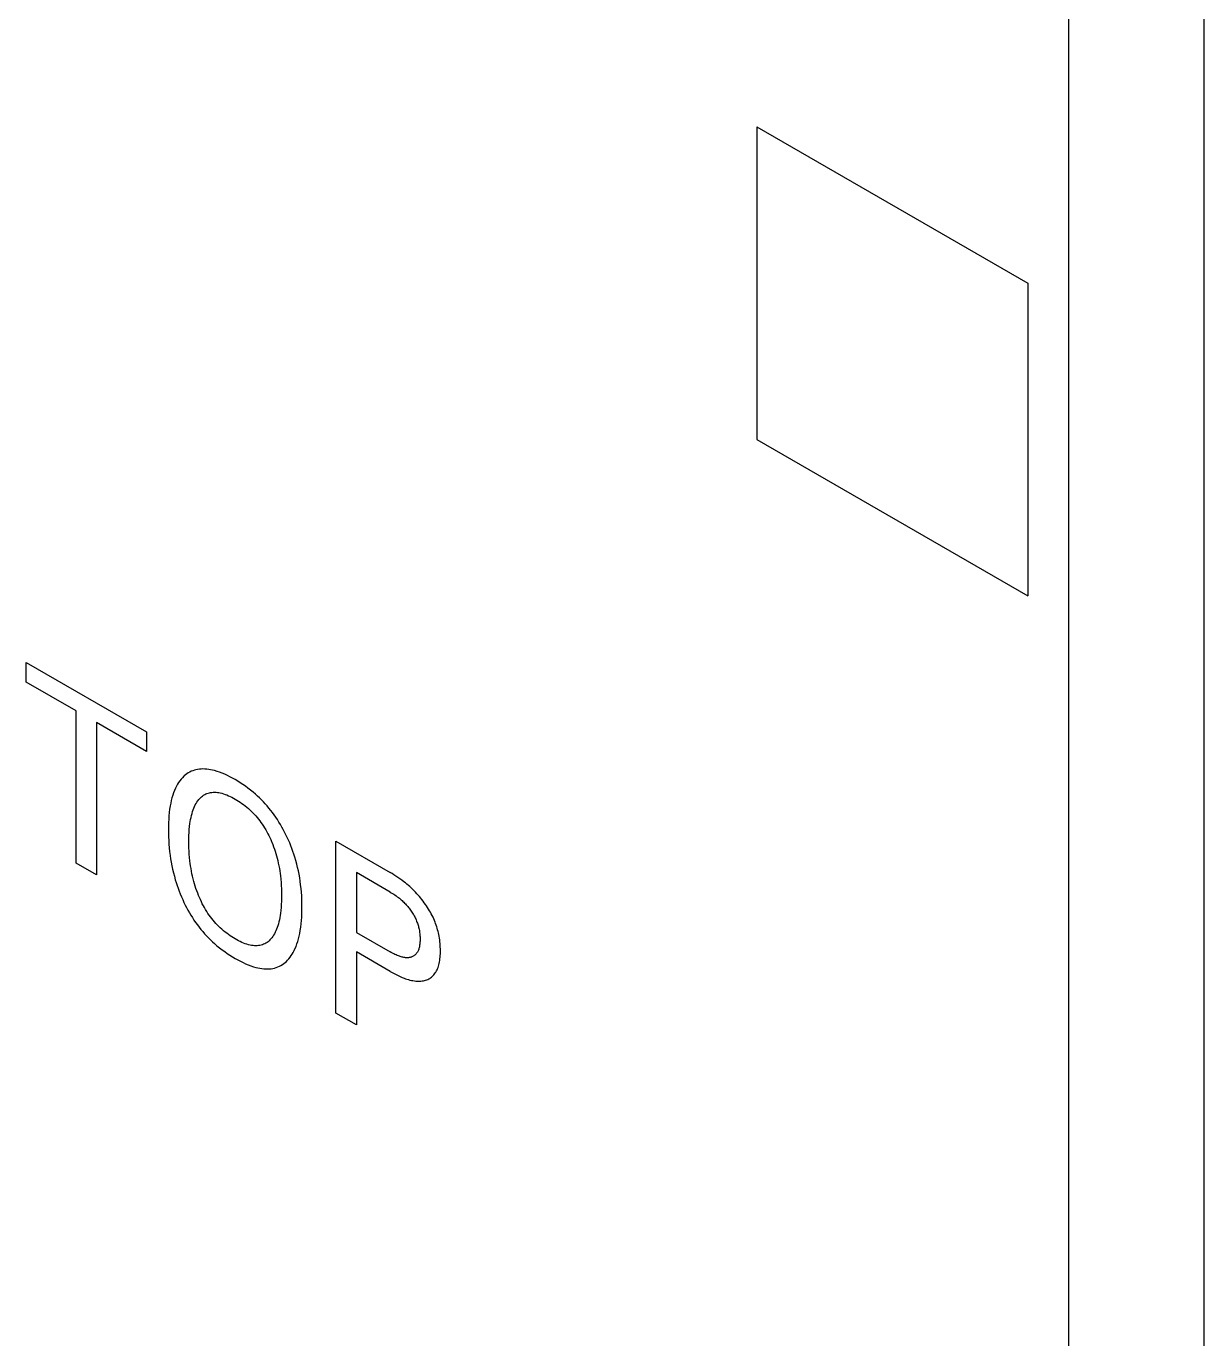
# Model space of a CAD drawing. Extents: x 0 to 420, y 0 to 297.
# Drawn here: x 178.3 to 190.59, y 159.09 to 172.8 of the extents above; entities that cross this region are included whole.
import ezdxf

# ---------------------------------------------------------------- set-up
doc = ezdxf.new("R2010")
doc.units = 0
doc.header["$LTSCALE"] = 23.1
doc.layers.add('40000_ISO', color=7, linetype='CONTINUOUS')

msp = doc.modelspace()

# ---------------------------------------------------------------- linework, layer by layer
at = {"layer": '40000_ISO', "color": 7, "linetype": 'CONTINUOUS'}
for p, q in [((189.18, 173.506), (189.18, 138.397)), ((190.594, 173.506), (190.594, 138.397)), ((185.927, 171.751), (185.927, 168.485)), ((185.927, 171.751), (188.756, 170.118)), ((188.756, 170.118), (188.756, 166.852)), ((185.927, 168.485), (188.756, 166.852)), ((178.295, 165.951), (178.295, 166.155)), ((178.295, 166.155), (179.551, 165.43)), ((178.816, 165.65), (178.295, 165.951)), ((178.816, 164.058), (178.816, 165.65)), ((179.029, 165.527), (179.029, 163.935)), ((179.551, 165.226), (179.029, 165.527)), ((179.551, 165.43), (179.551, 165.226)), ((179.94, 164.966), (179.926, 164.951)), ((179.945, 164.971), (179.94, 164.966)), ((179.959, 164.982), (179.945, 164.971)), ((179.973, 164.992), (179.959, 164.982)), ((179.987, 165.002), (179.973, 164.992)), ((180.002, 165.01), (179.987, 165.002)), ((180.018, 165.018), (180.002, 165.01)), ((180.034, 165.024), (180.018, 165.018)), ((180.051, 165.03), (180.034, 165.024)), ((180.068, 165.035), (180.051, 165.03)), ((180.085, 165.038), (180.068, 165.035)), ((180.104, 165.041), (180.085, 165.038)), ((180.122, 165.042), (180.104, 165.041)), ((180.141, 165.043), (180.122, 165.042)), ((180.161, 165.042), (180.141, 165.043)), ((180.181, 165.041), (180.161, 165.042)), ((180.201, 165.038), (180.181, 165.041)), ((180.221, 165.035), (180.201, 165.038)), ((180.242, 165.03), (180.221, 165.035)), ((180.262, 165.025), (180.242, 165.03)), ((180.289, 165.017), (180.262, 165.025)), ((180.315, 165.008), (180.289, 165.017)), ((180.342, 164.998), (180.315, 165.008)), ((180.369, 164.987), (180.342, 164.998)), ((180.396, 164.974), (180.369, 164.987)), ((180.423, 164.961), (180.396, 164.974)), ((180.45, 164.946), (180.423, 164.961)), ((179.854, 164.843), (179.843, 164.819)), ((179.864, 164.864), (179.854, 164.843)), ((179.875, 164.883), (179.864, 164.864)), ((179.886, 164.902), (179.875, 164.883)), ((179.899, 164.919), (179.886, 164.902)), ((179.912, 164.936), (179.899, 164.919)), ((179.926, 164.951), (179.912, 164.936)), ((180.477, 164.931), (180.45, 164.946)), ((180.504, 164.915), (180.477, 164.931)), ((180.531, 164.898), (180.504, 164.915)), ((180.558, 164.881), (180.531, 164.898)), ((180.584, 164.862), (180.558, 164.881)), ((180.611, 164.843), (180.584, 164.862)), ((180.638, 164.822), (180.611, 164.843)), ((180.664, 164.801), (180.638, 164.822)), ((179.804, 164.685), (179.798, 164.656)), ((179.81, 164.714), (179.804, 164.685)), ((179.817, 164.741), (179.81, 164.714)), ((179.825, 164.768), (179.817, 164.741)), ((179.833, 164.794), (179.825, 164.768)), ((179.843, 164.819), (179.833, 164.794)), ((180.069, 164.681), (180.078, 164.696)), ((180.078, 164.696), (180.088, 164.709)), ((180.088, 164.709), (180.098, 164.722)), ((180.098, 164.722), (180.107, 164.733)), ((180.107, 164.733), (180.116, 164.742)), ((180.116, 164.742), (180.126, 164.751)), ((180.126, 164.751), (180.136, 164.76)), ((180.136, 164.76), (180.147, 164.768)), ((180.147, 164.768), (180.159, 164.775)), ((180.159, 164.775), (180.17, 164.781)), ((180.17, 164.781), (180.182, 164.786)), ((180.182, 164.786), (180.195, 164.79)), ((180.195, 164.79), (180.208, 164.794)), ((180.208, 164.794), (180.221, 164.797)), ((180.221, 164.797), (180.235, 164.798)), ((180.235, 164.798), (180.248, 164.799)), ((180.248, 164.799), (180.263, 164.799)), ((180.263, 164.799), (180.277, 164.799)), ((180.277, 164.799), (180.292, 164.797)), ((180.292, 164.797), (180.306, 164.795)), ((180.306, 164.795), (180.322, 164.792)), ((180.322, 164.792), (180.338, 164.788)), ((180.338, 164.788), (180.355, 164.783)), ((180.355, 164.783), (180.372, 164.777)), ((180.372, 164.777), (180.39, 164.771)), ((180.39, 164.771), (180.407, 164.763)), ((180.407, 164.763), (180.424, 164.755)), ((180.424, 164.755), (180.442, 164.747)), ((180.442, 164.747), (180.459, 164.737)), ((180.459, 164.737), (180.477, 164.727)), ((180.477, 164.727), (180.494, 164.717)), ((180.494, 164.717), (180.512, 164.706)), ((180.512, 164.706), (180.53, 164.694)), ((180.53, 164.694), (180.547, 164.682)), ((180.547, 164.682), (180.564, 164.67)), ((180.69, 164.778), (180.664, 164.801)), ((180.711, 164.759), (180.69, 164.778)), ((180.731, 164.74), (180.711, 164.759)), ((180.752, 164.72), (180.731, 164.74)), ((180.772, 164.699), (180.752, 164.72)), ((180.792, 164.678), (180.772, 164.699)), ((179.786, 164.554), (179.783, 164.519)), ((179.789, 164.589), (179.786, 164.554)), ((179.793, 164.623), (179.789, 164.589)), ((179.798, 164.656), (179.793, 164.623)), ((180.016, 164.537), (180.021, 164.558)), ((180.021, 164.558), (180.027, 164.578)), ((180.027, 164.578), (180.033, 164.598)), ((180.033, 164.598), (180.039, 164.617)), ((180.039, 164.617), (180.046, 164.634)), ((180.046, 164.634), (180.053, 164.651)), ((180.053, 164.651), (180.061, 164.666)), ((180.061, 164.666), (180.069, 164.681)), ((180.564, 164.67), (180.582, 164.656)), ((180.582, 164.656), (180.599, 164.642)), ((180.599, 164.642), (180.616, 164.628)), ((180.616, 164.628), (180.633, 164.612)), ((180.633, 164.612), (180.648, 164.598)), ((180.648, 164.598), (180.663, 164.583)), ((180.663, 164.583), (180.678, 164.568)), ((180.678, 164.568), (180.692, 164.552)), ((180.692, 164.552), (180.706, 164.535)), ((180.811, 164.656), (180.792, 164.678)), ((180.83, 164.633), (180.811, 164.656)), ((180.849, 164.61), (180.83, 164.633)), ((180.867, 164.586), (180.849, 164.61)), ((180.884, 164.563), (180.867, 164.586)), ((180.902, 164.538), (180.884, 164.563)), ((179.781, 164.483), (179.78, 164.447)), ((179.78, 164.447), (179.78, 164.41)), ((179.78, 164.41), (179.78, 164.373)), ((179.783, 164.519), (179.781, 164.483)), ((179.996, 164.38), (179.998, 164.411)), ((179.998, 164.411), (180.001, 164.442)), ((180.001, 164.442), (180.005, 164.472)), ((180.005, 164.472), (180.008, 164.494)), ((180.008, 164.494), (180.012, 164.516)), ((180.012, 164.516), (180.016, 164.537)), ((180.706, 164.535), (180.72, 164.518)), ((180.72, 164.518), (180.734, 164.501)), ((180.734, 164.501), (180.747, 164.483)), ((180.747, 164.483), (180.76, 164.465)), ((180.76, 164.465), (180.772, 164.446)), ((180.772, 164.446), (180.784, 164.426)), ((180.784, 164.426), (180.796, 164.406)), ((180.918, 164.513), (180.902, 164.538)), ((180.934, 164.488), (180.918, 164.513)), ((180.95, 164.462), (180.934, 164.488)), ((180.965, 164.436), (180.95, 164.462)), ((180.98, 164.41), (180.965, 164.436)), ((180.994, 164.383), (180.98, 164.41)), ((179.78, 164.373), (179.781, 164.335)), ((179.781, 164.335), (179.783, 164.296)), ((179.783, 164.296), (179.786, 164.258)), ((179.993, 164.317), (179.994, 164.349)), ((179.993, 164.285), (179.993, 164.317)), ((179.993, 164.252), (179.993, 164.285)), ((179.994, 164.349), (179.996, 164.38)), ((180.796, 164.406), (180.807, 164.386)), ((180.807, 164.386), (180.818, 164.366)), ((180.818, 164.366), (180.829, 164.346)), ((180.829, 164.346), (180.839, 164.325)), ((180.839, 164.325), (180.848, 164.305)), ((180.848, 164.305), (180.857, 164.284)), ((180.857, 164.284), (180.86, 164.276)), ((180.86, 164.276), (180.87, 164.253)), ((181.007, 164.356), (180.994, 164.383)), ((181.021, 164.327), (181.007, 164.356)), ((181.034, 164.298), (181.021, 164.327)), ((181.047, 164.269), (181.034, 164.298)), ((181.53, 162.491), (181.53, 164.288)), ((181.53, 164.288), (182.095, 163.961)), ((179.786, 164.258), (179.789, 164.218)), ((179.789, 164.218), (179.793, 164.179)), ((179.793, 164.179), (179.798, 164.139)), ((179.798, 164.139), (179.803, 164.103)), ((179.994, 164.219), (179.993, 164.252)), ((179.995, 164.185), (179.994, 164.219)), ((179.998, 164.151), (179.995, 164.185)), ((180.001, 164.116), (179.998, 164.151)), ((180.87, 164.253), (180.879, 164.229)), ((180.879, 164.229), (180.887, 164.205)), ((180.887, 164.205), (180.895, 164.182)), ((180.895, 164.182), (180.902, 164.158)), ((180.902, 164.158), (180.909, 164.135)), ((180.909, 164.135), (180.915, 164.112)), ((181.059, 164.24), (181.047, 164.269)), ((181.07, 164.21), (181.059, 164.24)), ((181.081, 164.181), (181.07, 164.21)), ((181.091, 164.151), (181.081, 164.181)), ((181.1, 164.122), (181.091, 164.151)), ((179.029, 163.935), (178.816, 164.058)), ((179.803, 164.103), (179.809, 164.068)), ((179.809, 164.068), (179.816, 164.031)), ((179.816, 164.031), (179.824, 163.995)), ((180.004, 164.082), (180.001, 164.116)), ((180.008, 164.055), (180.004, 164.082)), ((180.011, 164.029), (180.008, 164.055)), ((180.016, 164.002), (180.011, 164.029)), ((180.02, 163.975), (180.016, 164.002)), ((180.915, 164.112), (180.922, 164.085)), ((180.922, 164.085), (180.928, 164.058)), ((180.928, 164.058), (180.934, 164.031)), ((180.934, 164.031), (180.939, 164.004)), ((180.939, 164.004), (180.943, 163.978)), ((181.111, 164.085), (181.1, 164.122)), ((181.121, 164.049), (181.111, 164.085)), ((181.13, 164.013), (181.121, 164.049)), ((181.137, 163.977), (181.13, 164.013)), ((179.824, 163.995), (179.832, 163.959)), ((179.832, 163.959), (179.842, 163.922)), ((179.842, 163.922), (179.852, 163.885)), ((179.852, 163.885), (179.861, 163.855)), ((180.026, 163.948), (180.02, 163.975)), ((180.032, 163.921), (180.026, 163.948)), ((180.038, 163.893), (180.032, 163.921)), ((180.045, 163.868), (180.038, 163.893)), ((180.052, 163.844), (180.045, 163.868)), ((180.943, 163.978), (180.947, 163.952)), ((180.947, 163.952), (180.95, 163.926)), ((180.95, 163.926), (180.954, 163.891)), ((180.954, 163.891), (180.957, 163.858)), ((181.144, 163.942), (181.137, 163.977)), ((181.151, 163.906), (181.144, 163.942)), ((181.156, 163.871), (181.151, 163.906)), ((181.161, 163.832), (181.156, 163.871)), ((181.743, 163.961), (181.743, 163.335)), ((182.095, 163.757), (181.743, 163.961)), ((182.116, 163.949), (182.095, 163.961)), ((182.136, 163.936), (182.116, 163.949)), ((182.157, 163.923), (182.136, 163.936)), ((182.178, 163.909), (182.157, 163.923)), ((182.198, 163.895), (182.178, 163.909)), ((182.218, 163.88), (182.198, 163.895)), ((182.239, 163.865), (182.218, 163.88)), ((182.255, 163.852), (182.239, 163.865)), ((179.861, 163.855), (179.871, 163.826)), ((179.871, 163.826), (179.881, 163.796)), ((179.881, 163.796), (179.892, 163.766)), ((179.892, 163.766), (179.903, 163.737)), ((179.903, 163.737), (179.916, 163.707)), ((180.059, 163.819), (180.052, 163.844)), ((180.068, 163.794), (180.059, 163.819)), ((180.076, 163.769), (180.068, 163.794)), ((180.086, 163.744), (180.076, 163.769)), ((180.095, 163.719), (180.086, 163.744)), ((180.957, 163.858), (180.959, 163.824)), ((180.959, 163.824), (180.961, 163.791)), ((180.961, 163.791), (180.962, 163.758)), ((180.962, 163.758), (180.962, 163.725)), ((180.962, 163.725), (180.962, 163.693)), ((181.166, 163.793), (181.161, 163.832)), ((181.169, 163.755), (181.166, 163.793)), ((181.172, 163.717), (181.169, 163.755)), ((182.095, 163.757), (182.108, 163.75)), ((182.108, 163.75), (182.12, 163.742)), ((182.12, 163.742), (182.133, 163.734)), ((182.133, 163.734), (182.145, 163.726)), ((182.145, 163.726), (182.158, 163.717)), ((182.27, 163.84), (182.255, 163.852)), ((182.286, 163.826), (182.27, 163.84)), ((182.301, 163.813), (182.286, 163.826)), ((182.317, 163.799), (182.301, 163.813)), ((182.332, 163.784), (182.317, 163.799)), ((182.347, 163.769), (182.332, 163.784)), ((182.362, 163.754), (182.347, 163.769)), ((182.375, 163.739), (182.362, 163.754)), ((182.389, 163.725), (182.375, 163.739)), ((182.402, 163.709), (182.389, 163.725)), ((179.916, 163.707), (179.929, 163.678)), ((179.929, 163.678), (179.942, 163.648)), ((179.942, 163.648), (179.955, 163.621)), ((179.955, 163.621), (179.969, 163.594)), ((179.969, 163.594), (179.984, 163.567)), ((180.104, 163.698), (180.095, 163.719)), ((180.114, 163.677), (180.104, 163.698)), ((180.124, 163.656), (180.114, 163.677)), ((180.134, 163.635), (180.124, 163.656)), ((180.145, 163.614), (180.134, 163.635)), ((180.156, 163.594), (180.145, 163.614)), ((180.168, 163.574), (180.156, 163.594)), ((180.957, 163.597), (180.954, 163.565)), ((180.959, 163.628), (180.957, 163.597)), ((180.961, 163.66), (180.959, 163.628)), ((180.962, 163.693), (180.961, 163.66)), ((181.173, 163.679), (181.172, 163.717)), ((181.174, 163.642), (181.173, 163.679)), ((181.175, 163.605), (181.174, 163.642)), ((181.174, 163.568), (181.175, 163.605)), ((182.158, 163.717), (182.17, 163.708)), ((182.17, 163.708), (182.182, 163.699)), ((182.182, 163.699), (182.192, 163.692)), ((182.192, 163.692), (182.201, 163.684)), ((182.201, 163.684), (182.21, 163.676)), ((182.21, 163.676), (182.22, 163.668)), ((182.22, 163.668), (182.229, 163.659)), ((182.229, 163.659), (182.238, 163.651)), ((182.238, 163.651), (182.247, 163.642)), ((182.247, 163.642), (182.256, 163.632)), ((182.256, 163.632), (182.264, 163.624)), ((182.264, 163.624), (182.272, 163.615)), ((182.272, 163.615), (182.28, 163.606)), ((182.28, 163.606), (182.288, 163.596)), ((182.288, 163.596), (182.295, 163.587)), ((182.295, 163.587), (182.303, 163.577)), ((182.415, 163.694), (182.402, 163.709)), ((182.428, 163.678), (182.415, 163.694)), ((182.44, 163.662), (182.428, 163.678)), ((182.453, 163.645), (182.44, 163.662)), ((182.465, 163.628), (182.453, 163.645)), ((182.476, 163.612), (182.465, 163.628)), ((182.486, 163.596), (182.476, 163.612)), ((182.497, 163.579), (182.486, 163.596)), ((179.984, 163.567), (179.999, 163.541)), ((179.999, 163.541), (180.014, 163.515)), ((180.014, 163.515), (180.031, 163.489)), ((180.031, 163.489), (180.047, 163.464)), ((180.047, 163.464), (180.064, 163.439)), ((180.18, 163.554), (180.168, 163.574)), ((180.193, 163.534), (180.18, 163.554)), ((180.205, 163.516), (180.193, 163.534)), ((180.219, 163.498), (180.205, 163.516)), ((180.232, 163.48), (180.219, 163.498)), ((180.246, 163.462), (180.232, 163.48)), ((180.26, 163.446), (180.246, 163.462)), ((180.939, 163.468), (180.934, 163.447)), ((180.944, 163.49), (180.939, 163.468)), ((180.947, 163.512), (180.944, 163.49)), ((180.951, 163.535), (180.947, 163.512)), ((180.954, 163.565), (180.951, 163.535)), ((181.166, 163.424), (181.169, 163.459)), ((181.169, 163.459), (181.172, 163.495)), ((181.172, 163.495), (181.173, 163.531)), ((181.173, 163.531), (181.174, 163.568)), ((182.303, 163.577), (182.31, 163.567)), ((182.31, 163.567), (182.317, 163.557)), ((182.317, 163.557), (182.323, 163.547)), ((182.323, 163.547), (182.33, 163.537)), ((182.33, 163.537), (182.336, 163.527)), ((182.336, 163.527), (182.342, 163.517)), ((182.342, 163.517), (182.347, 163.507)), ((182.347, 163.507), (182.353, 163.496)), ((182.353, 163.496), (182.358, 163.486)), ((182.358, 163.486), (182.363, 163.475)), ((182.363, 163.475), (182.368, 163.465)), ((182.368, 163.465), (182.372, 163.454)), ((182.372, 163.454), (182.376, 163.443)), ((182.507, 163.562), (182.497, 163.579)), ((182.517, 163.545), (182.507, 163.562)), ((182.526, 163.528), (182.517, 163.545)), ((182.535, 163.51), (182.526, 163.528)), ((182.544, 163.493), (182.535, 163.51)), ((182.552, 163.475), (182.544, 163.493)), ((182.559, 163.459), (182.552, 163.475)), ((182.565, 163.443), (182.559, 163.459)), ((180.064, 163.439), (180.082, 163.414)), ((180.082, 163.414), (180.1, 163.39)), ((180.1, 163.39), (180.119, 163.367)), ((180.119, 163.367), (180.138, 163.344)), ((180.138, 163.344), (180.158, 163.321)), ((180.158, 163.321), (180.178, 163.3)), ((180.275, 163.429), (180.26, 163.446)), ((180.29, 163.414), (180.275, 163.429)), ((180.305, 163.398), (180.29, 163.414)), ((180.32, 163.384), (180.305, 163.398)), ((180.337, 163.368), (180.32, 163.384)), ((180.354, 163.353), (180.337, 163.368)), ((180.371, 163.339), (180.354, 163.353)), ((180.389, 163.326), (180.371, 163.339)), ((180.406, 163.313), (180.389, 163.326)), ((180.424, 163.3), (180.406, 163.313)), ((180.887, 163.32), (180.879, 163.305)), ((180.895, 163.336), (180.887, 163.32)), ((180.903, 163.352), (180.895, 163.336)), ((180.91, 163.369), (180.903, 163.352)), ((180.916, 163.386), (180.91, 163.369)), ((180.923, 163.405), (180.916, 163.386)), ((180.929, 163.426), (180.923, 163.405)), ((180.934, 163.447), (180.929, 163.426)), ((181.145, 163.296), (181.151, 163.325)), ((181.151, 163.325), (181.157, 163.355)), ((181.157, 163.355), (181.162, 163.389)), ((181.162, 163.389), (181.166, 163.424)), ((181.743, 163.335), (182.095, 163.131)), ((182.376, 163.443), (182.38, 163.432)), ((182.38, 163.432), (182.384, 163.422)), ((182.384, 163.422), (182.387, 163.411)), ((182.387, 163.411), (182.391, 163.4)), ((182.391, 163.4), (182.393, 163.389)), ((182.393, 163.389), (182.396, 163.378)), ((182.396, 163.378), (182.398, 163.368)), ((182.398, 163.368), (182.401, 163.356)), ((182.401, 163.356), (182.403, 163.344)), ((182.403, 163.344), (182.404, 163.333)), ((182.404, 163.333), (182.406, 163.321)), ((182.406, 163.321), (182.407, 163.31)), ((182.571, 163.427), (182.565, 163.443)), ((182.577, 163.41), (182.571, 163.427)), ((182.582, 163.394), (182.577, 163.41)), ((182.587, 163.378), (182.582, 163.394)), ((182.592, 163.362), (182.587, 163.378)), ((182.596, 163.346), (182.592, 163.362)), ((182.6, 163.33), (182.596, 163.346)), ((182.604, 163.314), (182.6, 163.33)), ((182.608, 163.295), (182.604, 163.314)), ((180.178, 163.3), (180.198, 163.278)), ((180.198, 163.278), (180.219, 163.258)), ((180.219, 163.258), (180.239, 163.238)), ((180.239, 163.238), (180.26, 163.219)), ((180.26, 163.219), (180.287, 163.196)), ((180.287, 163.196), (180.313, 163.174)), ((180.313, 163.174), (180.34, 163.154)), ((180.441, 163.289), (180.424, 163.3)), ((180.459, 163.278), (180.441, 163.289)), ((180.477, 163.267), (180.459, 163.278)), ((180.495, 163.257), (180.477, 163.267)), ((180.512, 163.248), (180.495, 163.257)), ((180.53, 163.239), (180.512, 163.248)), ((180.548, 163.231), (180.53, 163.239)), ((180.565, 163.224), (180.548, 163.231)), ((180.583, 163.217), (180.565, 163.224)), ((180.6, 163.211), (180.583, 163.217)), ((180.617, 163.206), (180.6, 163.211)), ((180.634, 163.202), (180.617, 163.206)), ((180.649, 163.199), (180.634, 163.202)), ((180.664, 163.197), (180.649, 163.199)), ((180.679, 163.196), (180.664, 163.197)), ((180.694, 163.195), (180.679, 163.196)), ((180.708, 163.196), (180.694, 163.195)), ((180.722, 163.197), (180.708, 163.196)), ((180.736, 163.199), (180.722, 163.197)), ((180.749, 163.202), (180.736, 163.199)), ((180.762, 163.206), (180.749, 163.202)), ((180.774, 163.211), (180.762, 163.206)), ((180.787, 163.216), (180.774, 163.211)), ((180.798, 163.223), (180.787, 163.216)), ((180.81, 163.23), (180.798, 163.223)), ((180.821, 163.238), (180.81, 163.23)), ((180.831, 163.247), (180.821, 163.238)), ((180.841, 163.257), (180.831, 163.247)), ((180.85, 163.267), (180.841, 163.257)), ((180.859, 163.278), (180.85, 163.267)), ((180.869, 163.291), (180.859, 163.278)), ((180.879, 163.305), (180.869, 163.291)), ((181.102, 163.164), (181.113, 163.189)), ((181.113, 163.189), (181.122, 163.214)), ((181.122, 163.214), (181.131, 163.241)), ((181.131, 163.241), (181.138, 163.268)), ((181.138, 163.268), (181.145, 163.296)), ((182.398, 163.175), (182.396, 163.167)), ((182.401, 163.184), (182.398, 163.175)), ((182.403, 163.194), (182.401, 163.184)), ((182.404, 163.203), (182.403, 163.194)), ((182.406, 163.213), (182.404, 163.203)), ((182.407, 163.223), (182.406, 163.213)), ((182.407, 163.31), (182.407, 163.299)), ((182.407, 163.299), (182.408, 163.288)), ((182.408, 163.244), (182.407, 163.234)), ((182.407, 163.234), (182.407, 163.223)), ((182.408, 163.288), (182.408, 163.277)), ((182.408, 163.277), (182.408, 163.266)), ((182.408, 163.266), (182.408, 163.255)), ((182.408, 163.255), (182.408, 163.244)), ((182.611, 163.275), (182.608, 163.295)), ((182.614, 163.256), (182.611, 163.275)), ((182.616, 163.237), (182.614, 163.256)), ((182.618, 163.219), (182.616, 163.237)), ((182.619, 163.2), (182.618, 163.219)), ((182.62, 163.182), (182.619, 163.2)), ((182.621, 163.164), (182.62, 163.182)), ((180.34, 163.154), (180.368, 163.134)), ((180.368, 163.134), (180.395, 163.115)), ((180.395, 163.115), (180.422, 163.097)), ((180.422, 163.097), (180.449, 163.08)), ((180.449, 163.08), (180.477, 163.063)), ((180.477, 163.063), (180.504, 163.048)), ((180.504, 163.048), (180.532, 163.034)), ((181.012, 163.032), (181.025, 163.046)), ((181.025, 163.046), (181.038, 163.06)), ((181.038, 163.06), (181.05, 163.076)), ((181.05, 163.076), (181.062, 163.092)), ((181.062, 163.092), (181.073, 163.109)), ((181.073, 163.109), (181.083, 163.126)), ((181.083, 163.126), (181.093, 163.145)), ((181.093, 163.145), (181.102, 163.164)), ((181.743, 163.131), (181.743, 162.368)), ((182.095, 162.927), (181.743, 163.131)), ((182.108, 163.124), (182.095, 163.131)), ((182.12, 163.117), (182.108, 163.124)), ((182.133, 163.111), (182.12, 163.117)), ((182.145, 163.105), (182.133, 163.111)), ((182.158, 163.099), (182.145, 163.105)), ((182.17, 163.094), (182.158, 163.099)), ((182.183, 163.089), (182.17, 163.094)), ((182.192, 163.085), (182.183, 163.089)), ((182.202, 163.082), (182.192, 163.085)), ((182.211, 163.08), (182.202, 163.082)), ((182.221, 163.077), (182.211, 163.08)), ((182.23, 163.075), (182.221, 163.077)), ((182.239, 163.073), (182.23, 163.075)), ((182.248, 163.072), (182.239, 163.073)), ((182.257, 163.071), (182.248, 163.072)), ((182.265, 163.07), (182.257, 163.071)), ((182.273, 163.07), (182.265, 163.07)), ((182.281, 163.071), (182.273, 163.07)), ((182.289, 163.071), (182.281, 163.071)), ((182.296, 163.072), (182.289, 163.071)), ((182.304, 163.074), (182.296, 163.072)), ((182.311, 163.075), (182.304, 163.074)), ((182.318, 163.077), (182.311, 163.075)), ((182.324, 163.08), (182.318, 163.077)), ((182.331, 163.083), (182.324, 163.08)), ((182.337, 163.086), (182.331, 163.083)), ((182.343, 163.089), (182.337, 163.086)), ((182.348, 163.093), (182.343, 163.089)), ((182.354, 163.097), (182.348, 163.093)), ((182.359, 163.102), (182.354, 163.097)), ((182.364, 163.107), (182.359, 163.102)), ((182.368, 163.112), (182.364, 163.107)), ((182.373, 163.118), (182.368, 163.112)), ((182.377, 163.124), (182.373, 163.118)), ((182.381, 163.13), (182.377, 163.124)), ((182.384, 163.137), (182.381, 163.13)), ((182.388, 163.144), (182.384, 163.137)), ((182.391, 163.151), (182.388, 163.144)), ((182.394, 163.159), (182.391, 163.151)), ((182.396, 163.167), (182.394, 163.159)), ((182.611, 163.026), (182.614, 163.042)), ((182.614, 163.042), (182.616, 163.058)), ((182.616, 163.058), (182.618, 163.075)), ((182.618, 163.075), (182.62, 163.092)), ((182.62, 163.092), (182.621, 163.11)), ((182.621, 163.146), (182.621, 163.164)), ((182.621, 163.128), (182.621, 163.146)), ((182.621, 163.11), (182.621, 163.128)), ((180.532, 163.034), (180.559, 163.02)), ((180.559, 163.02), (180.586, 163.008)), ((180.586, 163.008), (180.613, 162.996)), ((180.613, 162.996), (180.64, 162.986)), ((180.64, 162.986), (180.667, 162.977)), ((180.667, 162.977), (180.693, 162.969)), ((180.693, 162.969), (180.714, 162.964)), ((180.714, 162.964), (180.735, 162.96)), ((180.735, 162.96), (180.755, 162.957)), ((180.755, 162.957), (180.776, 162.955)), ((180.776, 162.955), (180.795, 162.954)), ((180.795, 162.954), (180.815, 162.953)), ((180.815, 162.953), (180.834, 162.954)), ((180.834, 162.954), (180.853, 162.956)), ((180.853, 162.956), (180.871, 162.959)), ((180.871, 162.959), (180.889, 162.963)), ((180.889, 162.963), (180.906, 162.968)), ((180.906, 162.968), (180.923, 162.975)), ((180.923, 162.975), (180.939, 162.982)), ((180.939, 162.982), (180.955, 162.99)), ((180.955, 162.99), (180.97, 162.999)), ((180.97, 162.999), (180.984, 163.009)), ((180.984, 163.009), (180.998, 163.02)), ((180.998, 163.02), (181.012, 163.032)), ((182.095, 162.927), (182.116, 162.916)), ((182.116, 162.916), (182.137, 162.904)), ((182.137, 162.904), (182.158, 162.894)), ((182.553, 162.892), (182.56, 162.901)), ((182.56, 162.901), (182.567, 162.911)), ((182.567, 162.911), (182.574, 162.921)), ((182.574, 162.921), (182.58, 162.932)), ((182.58, 162.932), (182.586, 162.944)), ((182.586, 162.944), (182.591, 162.956)), ((182.591, 162.956), (182.596, 162.968)), ((182.596, 162.968), (182.6, 162.981)), ((182.6, 162.981), (182.604, 162.995)), ((182.604, 162.995), (182.608, 163.01)), ((182.608, 163.01), (182.611, 163.026)), ((182.158, 162.894), (182.179, 162.883)), ((182.179, 162.883), (182.199, 162.874)), ((182.199, 162.874), (182.22, 162.865)), ((182.22, 162.865), (182.241, 162.857)), ((182.241, 162.857), (182.256, 162.851)), ((182.256, 162.851), (182.272, 162.846)), ((182.272, 162.846), (182.288, 162.842)), ((182.288, 162.842), (182.303, 162.837)), ((182.303, 162.837), (182.319, 162.834)), ((182.319, 162.834), (182.334, 162.831)), ((182.334, 162.831), (182.349, 162.829)), ((182.349, 162.829), (182.364, 162.827)), ((182.364, 162.827), (182.378, 162.826)), ((182.378, 162.826), (182.391, 162.826)), ((182.391, 162.826), (182.405, 162.826)), ((182.405, 162.826), (182.418, 162.827)), ((182.418, 162.827), (182.43, 162.828)), ((182.43, 162.828), (182.443, 162.83)), ((182.443, 162.83), (182.455, 162.833)), ((182.455, 162.833), (182.467, 162.836)), ((182.467, 162.836), (182.478, 162.84)), ((182.478, 162.84), (182.488, 162.844)), ((182.488, 162.844), (182.499, 162.849)), ((182.499, 162.849), (182.509, 162.855)), ((182.509, 162.855), (182.518, 162.861)), ((182.518, 162.861), (182.527, 162.868)), ((182.527, 162.868), (182.536, 162.875)), ((182.536, 162.875), (182.545, 162.883)), ((182.545, 162.883), (182.553, 162.892)), ((181.743, 162.368), (181.53, 162.491))]:
    msp.add_line(p, q, dxfattribs=at)

doc.saveas('drawing.dxf')
